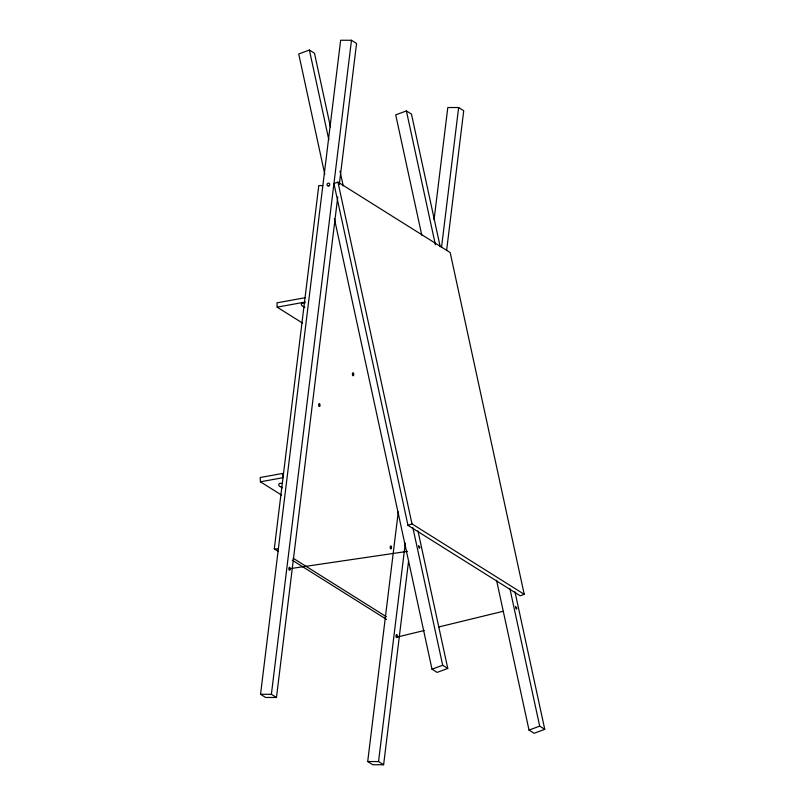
<?xml version="1.0" encoding="UTF-8"?>
<svg xmlns="http://www.w3.org/2000/svg" width="805" height="805" viewBox="0 0 805 805"><rect width="100%" height="100%" fill="white"/><g stroke="black" fill="none" stroke-linecap="round" stroke-linejoin="round"><path stroke-width="1.21" d="M278.52 551.586L274.284 548.919L318.78 185.573L322.845 185.593M337.758 196.994L276.467 697.492L265.63 697.462L260.548 694.272L340.646 40.25L351.483 40.28L356.565 43.47L339.287 184.516M276.467 697.492L271.386 694.313L351.483 40.28M408.538 561.306L383.623 764.75L372.785 764.72L367.704 761.53L398.274 511.9M434.046 219.835L447.801 107.508L458.639 107.538L463.72 110.728L446.604 250.516M383.623 764.75L378.551 761.56L405.297 543.134M441.522 247.326L458.639 107.538M330.442 126.908L314.473 53.231L309.392 50.041L298.725 53.985L324.797 174.333M440.204 246.733L411.476 114.109L406.394 110.919L395.718 114.863L421.79 235.211M337.939 182.091L333.934 183.57L407.984 525.363L520.231 595.801L524.226 594.321L450.176 252.529L337.939 182.091L411.989 523.884L524.226 594.321M407.984 525.363L411.989 523.884M432.013 669.207L442.69 665.262L447.771 668.452L437.095 672.396L432.013 669.207L334.377 218.537M529.016 730.085L539.692 726.14L544.764 729.33L534.097 733.275L529.016 730.085L496.554 580.274M396.322 637.288L424.205 630.506M438.745 626.974L502.974 611.347M305.004 297.749L276.96 302.851L277.141 307.148L302.61 323.127M277.141 307.148L305.186 302.046M304.994 302.982C299.51 302.117 300.758 306.393 304.411 306.916M260.407 481.803L282.937 477.707L282.756 473.41L260.236 477.506L260.407 481.803L281.589 495.095M282.364 483.332C276.88 482.467 278.127 486.743 281.78 487.267M289.498 568.733L407.4 551.365M274.284 548.919L278.349 548.94M260.548 694.272L271.386 694.313M367.704 761.53L378.551 761.56M304.813 307.591L303.867 306.403M282.183 487.931L281.237 486.753M293.171 558.237L386.35 616.721M292.285 560.22L386.521 619.367M514.969 591.796L544.764 729.33M406.394 110.919L435.394 244.77M509.887 588.606L539.692 726.14M340.012 171.123L343.212 185.854M417.966 530.918L447.771 668.452M309.392 50.041L328.812 139.688M412.895 527.728L442.69 665.262M418.65 545.981C418.741 550.459 421.418 547.128 418.65 545.981M515.653 606.859C515.743 611.327 518.42 608.006 515.653 606.859M397.227 636.745A1.509 0.664 -89.8 0 0 396.674 634.481A1.509 0.664 -89.8 0 0 396.09 636.735A1.509 0.664 -89.8 0 0 397.227 636.745M319.816 405.911A1.509 0.664 -89.8 0 0 319.333 403.547A1.509 0.664 -89.8 0 0 318.679 405.69A1.509 0.664 -89.8 0 0 319.816 405.911M391.401 548.195A1.509 0.664 -89.8 0 0 390.838 545.921A1.509 0.664 -89.8 0 0 390.254 548.175A1.509 0.664 -89.8 0 0 391.401 548.195M353.626 375.019A1.509 0.664 -89.8 0 0 353.063 372.755A1.509 0.664 -89.8 0 0 352.479 374.999A1.509 0.664 -89.8 0 0 353.626 375.019M290.072 569.497A1.509 0.664 -89.8 0 0 289.508 567.223A1.509 0.664 -89.8 0 0 288.925 569.477A1.509 0.664 -89.8 0 0 290.072 569.497M328.792 185.905A1.509 1.308 -57.9 0 0 329.315 183.399A1.509 1.308 -57.9 0 0 327.061 184.436A1.509 1.308 -57.9 0 0 328.792 185.905"/></g></svg>
